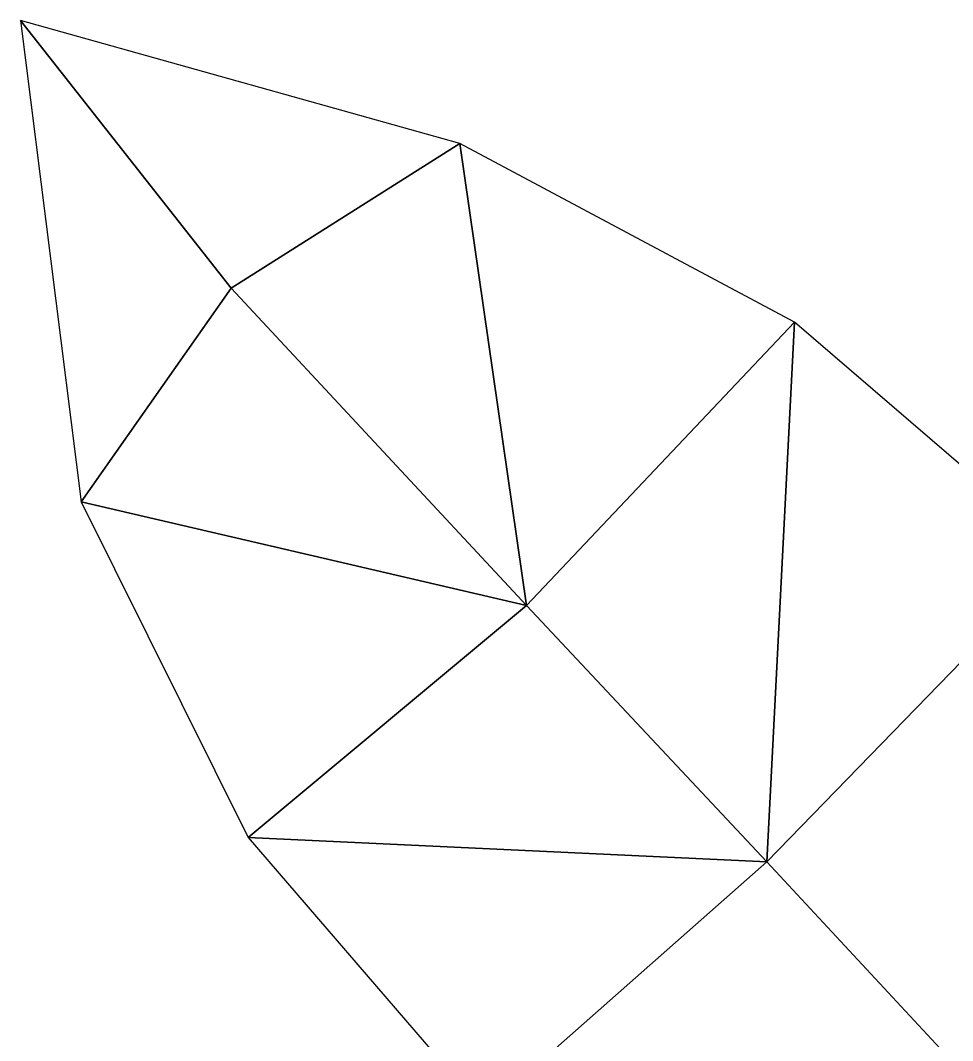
# Model space of a CAD drawing. Extents: x -6.8 to 6.8, y -29 to 29.
# Drawn here: x -6.79 to -4.027, y 22.49 to 25.515 of the extents above; entities that cross this region are included whole.
import ezdxf

# ---------------------------------------------------------------- set-up
doc = ezdxf.new("R2010")
doc.units = 0

msp = doc.modelspace()

# ---------------------------------------------------------------- linework, layer by layer
at = {"layer": 'leaves2', "color": 3}
for points in [[(-5.48742, 25.14984, -4.59246), (-6.78997, 25.51483, -3.47491), (-6.16497, 24.72058, -4.26995)], [(-6.78997, 25.51483, -3.47491), (-6.60992, 24.08734, -4.59991), (-6.16497, 24.72058, -4.26995)], [(-5.28997, 23.77984, -4.48492), (-5.48742, 25.14984, -4.59246), (-6.16497, 24.72058, -4.26995)], [(-4.49493, 24.61981, -4.70245), (-5.48742, 25.14984, -4.59246), (-5.28997, 23.77984, -4.48492)], [(-6.16497, 24.72058, -4.26995), (-6.60992, 24.08734, -4.59991), (-5.28997, 23.77984, -4.48492)], [(-4.57745, 23.01983, -4.59246), (-4.49493, 24.61981, -4.70245), (-5.28997, 23.77984, -4.48492)], [(-3.69293, 23.9298, -4.71997), (-4.49493, 24.61981, -4.70245), (-4.57745, 23.01983, -4.59246)], [(-5.28997, 23.77984, -4.48492), (-6.60992, 24.08734, -4.59991), (-6.11492, 23.09234, -4.69494)], [(-3.94744, 22.34234, -4.68743), (-3.69293, 23.9298, -4.71997), (-4.57745, 23.01983, -4.59246)], [(-6.11492, 23.09234, -4.69494), (-4.57745, 23.01983, -4.59246), (-5.28997, 23.77984, -4.48492)], [(-4.57745, 23.01983, -4.59246), (-6.11492, 23.09234, -4.69494), (-5.41497, 22.27984, -4.65991)], [(-5.41497, 22.27984, -4.65991), (-3.94744, 22.34234, -4.68743), (-4.57745, 23.01983, -4.59246)]]:
    msp.add_3dface(points, dxfattribs=at)

doc.saveas('drawing.dxf')
